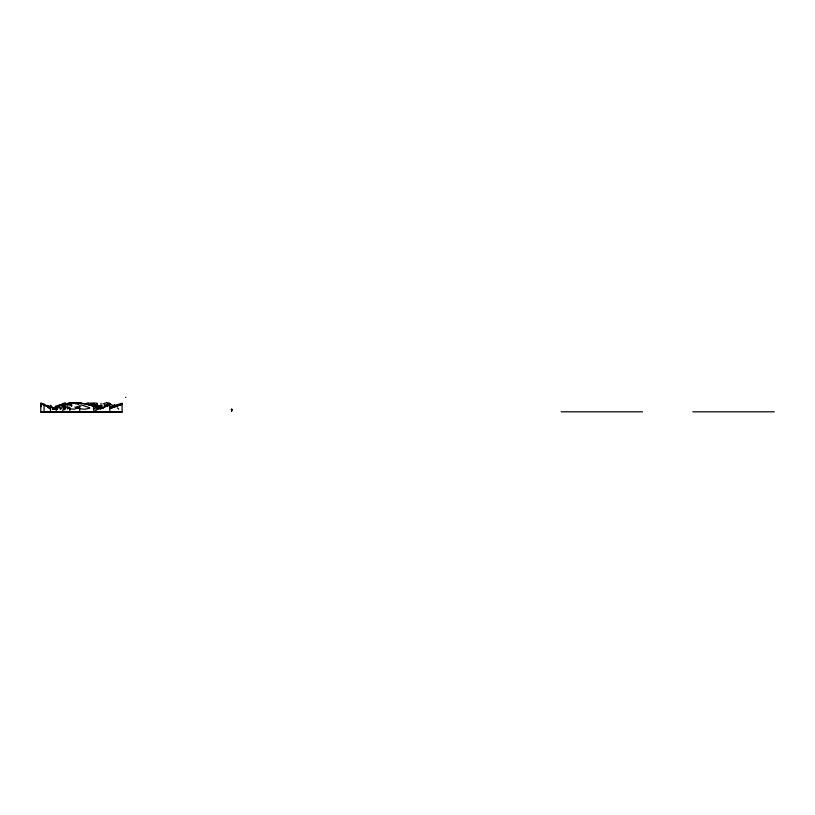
<?xml version="1.0" encoding="UTF-8"?>
<svg xmlns="http://www.w3.org/2000/svg" width="815" height="815" viewBox="0 0 815 815"><rect width="100%" height="100%" fill="white"/><g stroke="black" fill="none" stroke-linecap="round" stroke-linejoin="round"><path stroke-width="1.22" d="M231.704 408.967L231.868 409.487M231.898 409.68L231.908 410.363L231.511 409.324M231.572 410.505L231.776 409.863M231.735 411.575L231.542 411.106M231.338 410.139L231.806 409.731M231.307 409.466L231.368 409.701M59.974 408.223C59.974 413.48 66.26 397.078 62.48 411.809M64.976 404.617L65.047 402.814L65.047 409.731M60.83 405.432L61.461 404.719M57.437 408.692L58.252 407.816M57.386 408.743L56.856 409.252M63.203 405.921L64.018 405.198L64.018 409.741M112.918 406.165L114.324 405.024L114.324 406.298M105.481 405.503L104.717 406.084M57.631 407.266C51.671 414.825 49.695 395.866 50.479 411.809M57.529 407.062L58.578 406.41M57.417 407.133L56.174 407.897M62.419 403.965L64.018 403.119L64.018 404.749L67.839 403.71M85.575 403.69L86.808 403.344M55.828 408.091L54.503 408.723L55.838 408.223M60.31 405.442L60.493 405.35A16.045 5.644 -4.3 0 1 62.134 404.627L68.47 403.272A7.875 1.294 -7.7 0 1 69.856 403.14M67.166 408.814L69.835 407.143L69.835 411.809M93.44 406.542L93.857 411.809M102.904 403.995L104.829 403.15L104.829 406.94M58.649 407.042L59.2 406.807M57.335 407.602L56.51 407.969L56.714 409.232M62.297 405.279L62.511 405.187A10.962 3.331 -6.1 0 1 64.181 404.658M93.297 408.743L100.123 408.865L109.831 404.933L109.831 411.809M90.842 403.741L94.408 403.293L94.408 406.186M122.128 404.057L111.36 408.121A23.961 20.334 55.1 0 1 109.577 408.437M65.047 404.535L62.908 405.391A12.215 3.943 -2.6 0 0 61.665 406.094M89.609 408.183L84.668 409.273L79.544 408.631M55.807 408.356L54.737 408.712M118.46 405.687L109.577 408.59M119.102 405.463L122.107 404.423M109.414 407.031L122.107 403.211L122.097 412.227L40.781 412.227L40.77 402.956L43.501 403.995M64.059 403.975L65.047 403.659M63.173 404.362L52.517 409.079M64.242 404.362L64.874 404.189M96.527 404.322L97.331 404.128M52.557 409.089L54.228 408.784L52.578 408.335M66.382 403.853L71.649 403.058M69.886 403.099L75.469 402.773L75.469 403.904M79.626 403.007L80.95 402.885L79.279 402.967M73.758 403.028L81.48 403.14L91.178 405.422M57.57 408.926L55.726 408.967M87.602 403.252L88.254 403.201M75.469 403.099L85.3 403.71L99.878 408.203M40.75 411.809L122.128 411.809M561.138 411.809L642.515 411.809M692.852 411.809L774.25 411.809M71.19 403.486L67.839 403.456L67.839 408.875M76.253 403.588L71.649 402.783L71.649 406.339M100.816 408.753L98.136 408.009M101.111 408.712L98.34 407.948M103.026 408.61L93.44 404.79M78.291 404.077L78.984 404.271M107.621 403.374L110.779 404.362A13.631 4.808 -1 0 1 112.022 404.963L112.215 405.045M55.858 408.56L51.875 407.255M80.889 404.821L89.731 407.734M104.829 405.32L107.111 406.033M78.627 408.366L74.827 407.021M101.009 405.544L103.148 406.227M103.108 407.918L97.087 405.687M98.065 407.867L94.041 406.4M69.713 408.845L74.226 409.191L79.738 407.143L79.738 411.809M97.871 407.918L95.875 407.174M91.738 405.615L93.674 406.298M40.77 406.308L41.351 406.512M101.182 406.451L97.199 405.004M50.173 408.743L47.667 407.469M40.75 405.646L41.402 405.88M40.77 406.451L41.31 406.644M50.275 406.654L47.015 405.401L47.015 406.196M40.77 406.115L41.331 406.328M50.907 408.926L44.081 403.965L44.081 411.809M95.63 407.082L94.265 406.502M40.77 405.483L41.351 405.717M68.878 408.519L66.127 406.838L65.047 405.167M69.825 404.923L67.839 403.995M93.827 406.308L90.577 403.924A7.07 1.243 7.9 0 1 90.893 403.751M40.76 404.637L41.351 404.912M50.927 407.663L46.852 405.544M94.408 404.311L95.946 405.177M40.77 403.496L44.56 405.513M86.125 404.637L85.565 404.209M56.51 407.877L56.255 405.87L56.255 411.809M108.64 403.945L108.64 402.814L110.269 403.629A14.65 3.943 -18.8 0 1 110.596 404.108L110.646 404.301A29.605 7.946 -20.5 0 1 110.636 404.678M107.621 406.532L107.621 403.058L107.173 403.955A16.83 2.832 -20.9 0 1 106.551 404.668M101.009 403.231L101.009 407.113M97.199 407.123L97.199 403.17L89.487 403.14A8.975 0.978 2.4 0 0 88.346 403.211M93.389 405.228L93.389 403.71L93.073 404.474A7.478 1.243 13.2 0 0 93.368 404.78M78.26 402.773L78.26 403.904M101.967 407.999A23.961 20.334 55.1 0 1 100.011 407.419M76.284 403.67A16.809 5.695 18 0 1 78.301 404.148M78.953 405.707A41.616 16.626 18.7 0 1 80.705 406.227M90.282 404.933A23.115 7.335 22 0 1 89.538 404.678M71.679 405.717A14.517 1.121 19.8 0 1 69.917 404.953M78.933 407.194A22.626 1.854 19.5 0 1 76.824 406.379M98.646 408.427A44.102 22.586 3.4 0 1 95.161 410.78M65.658 407.999A16.626 5.338 2.4 0 1 62.867 405.931M68.44 403.751A16.626 6.174 -42.9 0 1 65.251 405.381M60.565 408.132A17.94 5.797 -2.6 0 1 59.627 406.165M57.305 407.887A18.338 5.96 -4.9 0 1 59.393 404.994M64.945 404.22A9.311 2.394 -8.2 0 1 66.422 403.883M56.704 407.255A18.246 5.817 -6.4 0 1 62.826 403.904M68.613 404.22A9.912 1.691 -10.2 0 1 70.956 403.822M58.507 406.043A21.129 6.826 -9.8 0 1 58.792 405.901M63.448 404.006A21.129 6.826 -9.8 0 1 64.191 403.761M43.276 404.617A103.128 66.27 -76 0 1 46.465 406.502M61.614 404.77A23.115 7.692 10.5 0 1 62.653 404.036M55.838 406.196A19.845 4.472 -17 0 1 55.175 406.563M57.274 406.257A29.534 10.218 -4.7 0 1 58.904 405.208M50.306 407.673A66.657 22.871 11.4 0 1 49.032 407.184M114.151 404.76A24.226 8.721 -1.8 0 1 115.109 406.176M117.258 407.775A16.351 3.046 15.5 0 1 118.695 409.191M105.991 406.216A14.925 0.621 18.4 0 1 104.901 405.85M106.714 406.359A15.414 0.642 18.4 0 1 105.583 405.982M96.914 405.656A8.975 0.998 16.8 0 1 95.793 405.137M87.032 403.384A11.899 1.64 4.3 0 1 87.837 403.303M85.392 404.179A6.51 1.172 10.3 0 1 85.809 403.741M125.53 397.374A61.268 2.068 -12.6 0 1 125.877 397.323M106.847 402.457A22.963 0.56 -21.8 0 1 105.838 402.936M106.785 404.647A35.565 5.685 -22 0 1 105.96 405.35M120.06 405.585A66.117 15.078 -16.4 0 1 120.335 405.412"/></g></svg>
